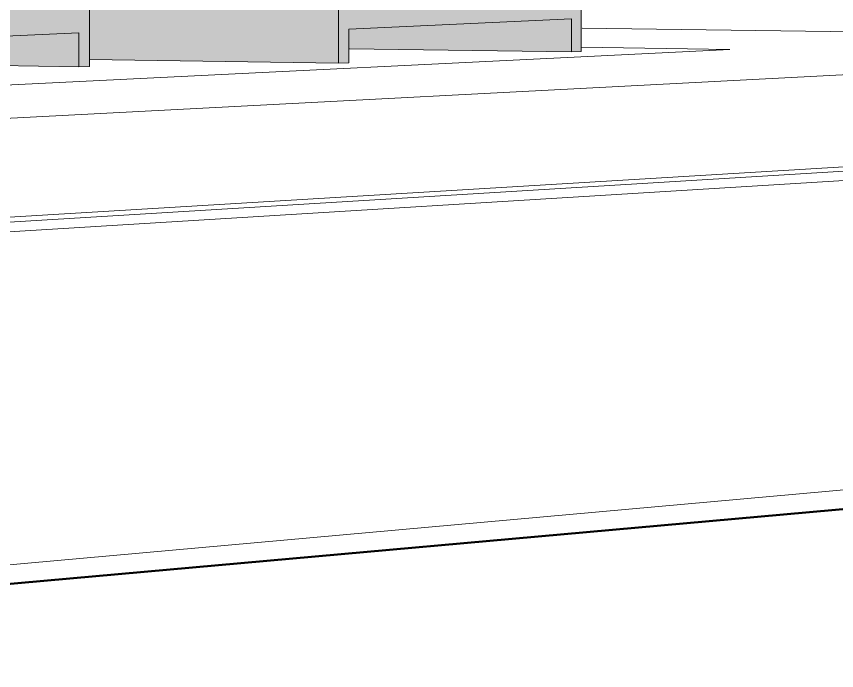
# Model space of a CAD drawing. Header units: inches. Extents: x 30764 to 92544, y -36095 to 66.
# Drawn here: x 92529.17136 to 92529.21422, y 65.93915 to 65.97335 of the extents above; entities that cross this region are included whole.
import ezdxf

# ---------------------------------------------------------------- set-up
doc = ezdxf.new("R2010")
doc.units = ezdxf.units.IN
doc.header["$MEASUREMENT"] = 0
doc.linetypes.add('Hidden', pattern=[0.28125, 0.1875, -0.09375])
for name, color, linetype, lineweight in [('A-PROP-SBCK', 71, 'Hidden', 50), ('Conc', 7, 'Continuous', 9), ('E-ELEC-EQPM', 71, 'Continuous', 9), ('EOP-PR', 4, 'Continuous', 9)]:
    doc.layers.add(name, color=color, linetype=linetype, lineweight=lineweight)

msp = doc.modelspace()

# ---------------------------------------------------------------- hatches: boundary and pattern name
at = {"layer": 'E-ELEC-EQPM'}
h = msp.add_hatch(color=256, dxfattribs=at)
h.paths.add_polyline_path([(92529.161574, 65.970091), (92529.162153, 65.970119), (92529.162153, 65.97193), (92529.174622, 65.972492), (92529.174622, 65.970717), (92529.175177, 65.970743), (92529.175177, 66.00266), (92529.161574, 66.002719), (92529.161574, 65.97072)], flags=0)
h.paths.add_polyline_path([(92529.174622, 66), (92529.162153, 66), (92529.162153, 66.001811), (92529.174622, 66.001775), (92529.174622, 66.00006)], flags=0)
at = {"layer": 'E-ELEC-EQPM', "lineweight": 5}
for points in [[(92529.1882, 65.970904), (92529.1882, 66.002645), (92529.175189, 66.002628), (92529.175189, 65.971097), (92529.182992, 65.970981)], [(92529.200359, 65.971496), (92529.200359, 65.973223), (92529.188766, 65.972689), (92529.188766, 65.971663), (92529.191764, 65.97162)], [(92529.174622, 65.970717), (92529.174622, 65.972492), (92529.162179, 65.971927), (92529.162179, 65.970904), (92529.174236, 65.970723)]]:
    msp.add_hatch(color=256, dxfattribs=at).paths.add_polyline_path(points, flags=0)
at = {"layer": 'E-ELEC-EQPM'}
h = msp.add_hatch(color=256, dxfattribs=at)
h.paths.add_polyline_path([(92529.1882, 65.970904), (92529.188739, 65.97093), (92529.188739, 65.972692), (92529.200359, 65.973223), (92529.200359, 65.971496), (92529.200877, 65.971521), (92529.200877, 66.002589), (92529.1882, 66.002645), (92529.1882, 65.971498)], flags=0)
h.paths.add_polyline_path([(92529.196125, 66), (92529.188739, 66), (92529.188739, 66.001762), (92529.200359, 66.001702), (92529.200359, 66)], flags=0)

# ---------------------------------------------------------------- linework, layer by layer
at = {"layer": 'A-PROP-SBCK', "linetype": 'Continuous'}
msp.add_line((92529.50689, 65.973821), (92529.14899, 65.941716), dxfattribs=at)
at = {"layer": 'Conc'}
for p, q in [((92529.347172, 65.977197), (92529.036138, 65.961019)), ((92529.224581, 65.972412), (92529.200924, 65.972739)), ((92529.208645, 65.971628), (92529.200881, 65.97174)), ((92529.048842, 65.96377), (92529.208645, 65.971628))]:
    msp.add_line(p, q, dxfattribs=at)
at = {"layer": 'E-ELEC-EQPM'}
for p, q in [((92529.175177, 65.970743), (92529.175177, 66.00266)), ((92529.1882, 66.002645), (92529.1882, 65.970904)), ((92529.200877, 65.971521), (92529.200877, 66.002589)), ((92529.188739, 65.972692), (92529.200359, 65.973223)), ((92529.200359, 65.973223), (92529.200359, 65.971496)), ((92529.188739, 65.97093), (92529.188739, 65.972692)), ((92529.162153, 65.97193), (92529.174622, 65.972492)), ((92529.174622, 65.972492), (92529.174622, 65.970717)), ((92529.188766, 65.971663), (92529.200359, 65.971496)), ((92529.200359, 65.971496), (92529.200877, 65.971521)), ((92529.162179, 65.970904), (92529.174622, 65.970717)), ((92529.175189, 65.971097), (92529.1882, 65.970904)), ((92529.1882, 65.970904), (92529.188739, 65.97093)), ((92529.174622, 65.970717), (92529.175177, 65.970743))]:
    msp.add_line(p, q, dxfattribs=at)
at = {"layer": 'EOP-PR'}
for p, q in [((92529.102802, 65.958732), (92529.349588, 65.973648)), ((92529.106162, 65.958658), (92529.352015, 65.973618)), ((92529.112919, 65.958509), (92529.356885, 65.973557)), ((92529.48631, 65.973064), (92528.870358, 65.917624))]:
    msp.add_line(p, q, dxfattribs=at)

doc.saveas('drawing.dxf')
